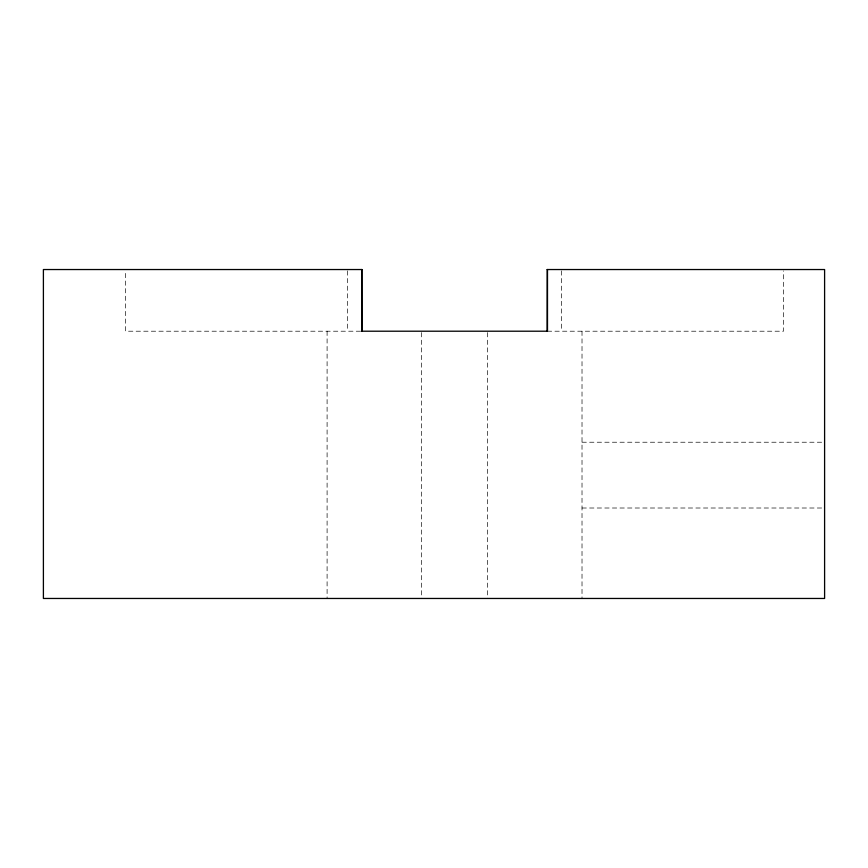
<?xml version="1.0" encoding="UTF-8"?>
<svg xmlns="http://www.w3.org/2000/svg" width="868" height="868" viewBox="0 0 868 868"><rect width="100%" height="100%" fill="white"/><g stroke="black" fill="none" stroke-linecap="round" stroke-linejoin="round"><path stroke-width="0.65" stroke-dasharray="4.34 3.25" d="M360.578 331.207L125.632 331.207L125.632 270.881M547.339 331.207L783.489 331.207L783.489 270.881M582.016 442.224L823.244 442.224M582.016 508.008L823.244 508.008M582.016 331.207L582.016 598.464M561.455 270.881L561.455 331.207M487.447 332.563L487.447 598.464M421.664 332.563L421.664 598.464M347.656 270.881L347.656 331.207M327.095 331.207L327.095 598.464"/><path stroke-width="1.3" d="M361.945 269.536L43.4 269.536L43.4 598.464L824.6 598.464L824.6 269.536L547.165 269.536M547.491 269.536L547.491 331.207L361.772 331.207L361.772 269.536M547.241 269.536L547.165 331.207M361.869 269.536L361.945 331.207"/></g></svg>
